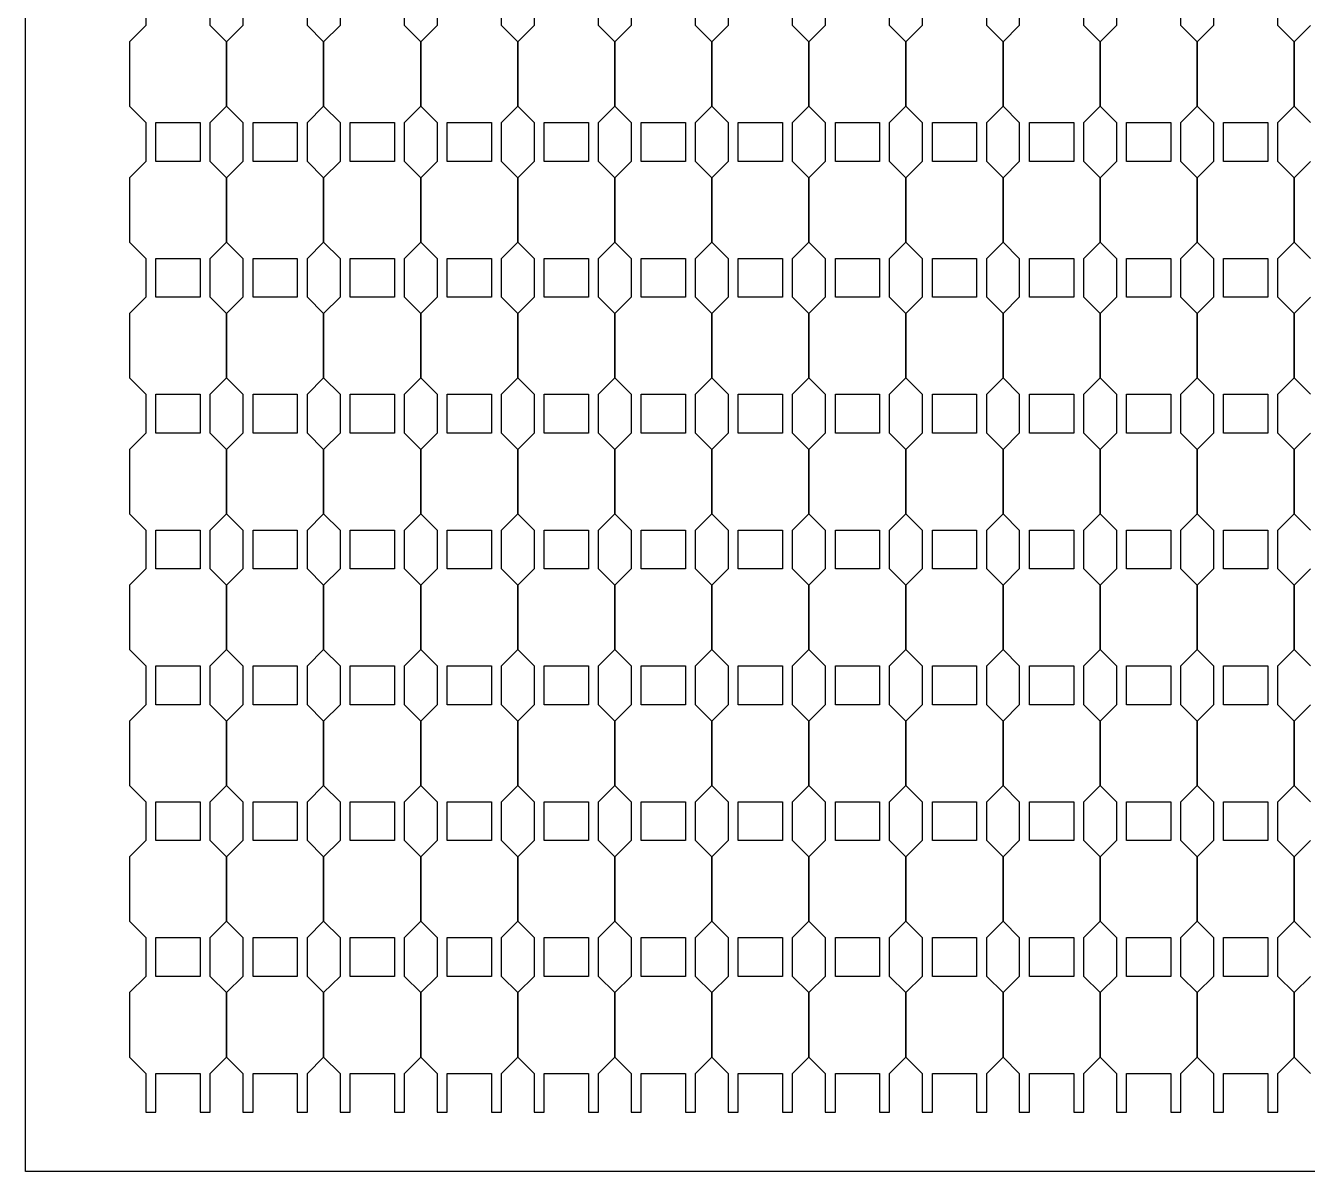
# Model space of a CAD drawing. Header units: millimetres. Extents: x 19106 to 24547, y 13072 to 17462.
# Drawn here: x 19418.9 to 19602.4, y 14601.3 to 14765.3 of the extents above; entities that cross this region are included whole.
import ezdxf

# ---------------------------------------------------------------- set-up
doc = ezdxf.new("R2010")
doc.units = ezdxf.units.MM
doc.header["$LTSCALE"] = 100
doc.header["$MEASUREMENT"] = 0
doc.layers.add('CUT', color=3, linetype='Continuous')
doc.layers.add('Default', color=7, linetype='Continuous')

msp = doc.modelspace()

# ---------------------------------------------------------------- linework, layer by layer
at = {"layer": 'CUT'}
for points in [[(19436.14, 14770.88), (19436.14, 14765.32), (19433.81, 14762.99), (19433.81, 14753.77), (19436.14, 14751.43), (19436.14, 14745.88), (19433.81, 14743.54), (19433.81, 14734.32), (19436.14, 14731.99), (19436.14, 14726.43), (19433.81, 14724.1), (19433.81, 14714.88), (19436.14, 14712.54), (19436.14, 14706.99), (19433.81, 14704.65), (19433.81, 14695.43), (19436.14, 14693.1), (19436.14, 14687.54), (19433.81, 14685.21), (19433.81, 14675.99), (19436.14, 14673.65), (19436.14, 14668.1), (19433.81, 14665.77), (19433.81, 14656.54), (19436.14, 14654.21), (19436.14, 14648.65), (19433.81, 14646.32), (19433.81, 14637.1), (19436.14, 14634.77), (19436.14, 14629.21), (19433.81, 14626.88), (19433.81, 14617.65), (19436.14, 14615.32), (19436.14, 14609.77), (19437.58, 14609.77), (19437.58, 14615.32), (19443.92, 14615.32), (19443.92, 14609.77), (19445.36, 14609.77), (19445.36, 14615.32), (19447.7, 14617.65), (19447.7, 14626.88), (19445.36, 14629.21), (19445.36, 14634.77), (19447.7, 14637.1), (19447.7, 14646.32), (19445.36, 14648.65)], [(19445.36, 14648.65), (19445.36, 14654.21), (19447.7, 14656.54), (19447.7, 14665.77), (19445.36, 14668.1), (19445.36, 14673.65), (19447.7, 14675.99), (19447.7, 14685.21), (19445.36, 14687.54), (19445.36, 14693.1), (19447.7, 14695.43), (19447.7, 14704.65), (19445.36, 14706.99), (19445.36, 14712.54), (19447.7, 14714.88), (19447.7, 14724.1), (19445.36, 14726.43), (19445.36, 14731.99), (19447.7, 14734.32), (19447.7, 14743.54), (19445.36, 14745.88), (19445.36, 14751.43), (19447.7, 14753.77), (19447.7, 14762.99), (19445.36, 14765.32), (19445.36, 14770.88)], [(19450.03, 14770.88), (19450.03, 14765.32), (19447.7, 14762.99), (19447.7, 14753.77), (19450.03, 14751.43), (19450.03, 14745.88), (19447.7, 14743.54), (19447.7, 14734.32), (19450.03, 14731.99), (19450.03, 14726.43), (19447.7, 14724.1), (19447.7, 14714.88), (19450.03, 14712.54), (19450.03, 14706.99), (19447.7, 14704.65), (19447.7, 14695.43), (19450.03, 14693.1), (19450.03, 14687.54), (19447.7, 14685.21), (19447.7, 14675.99), (19450.03, 14673.65), (19450.03, 14668.1), (19447.7, 14665.77), (19447.7, 14656.54), (19450.03, 14654.21), (19450.03, 14648.65), (19447.7, 14646.32), (19447.7, 14637.1), (19450.03, 14634.77), (19450.03, 14629.21), (19447.7, 14626.88), (19447.7, 14617.65), (19450.03, 14615.32), (19450.03, 14609.77), (19451.47, 14609.77), (19451.47, 14615.32), (19457.81, 14615.32), (19457.81, 14609.77), (19459.25, 14609.77), (19459.25, 14615.32), (19461.58, 14617.65), (19461.58, 14626.88), (19459.25, 14629.21), (19459.25, 14634.77), (19461.58, 14637.1), (19461.58, 14646.32), (19459.25, 14648.65)], [(19459.25, 14648.65), (19459.25, 14654.21), (19461.58, 14656.54), (19461.58, 14665.77), (19459.25, 14668.1), (19459.25, 14673.65), (19461.58, 14675.99), (19461.58, 14685.21), (19459.25, 14687.54), (19459.25, 14693.1), (19461.58, 14695.43), (19461.58, 14704.65), (19459.25, 14706.99), (19459.25, 14712.54), (19461.58, 14714.88), (19461.58, 14724.1), (19459.25, 14726.43), (19459.25, 14731.99), (19461.58, 14734.32), (19461.58, 14743.54), (19459.25, 14745.88), (19459.25, 14751.43), (19461.58, 14753.77), (19461.58, 14762.99), (19459.25, 14765.32), (19459.25, 14770.88)], [(19463.92, 14770.88), (19463.92, 14765.32), (19461.58, 14762.99), (19461.58, 14753.77), (19463.92, 14751.43), (19463.92, 14745.88), (19461.58, 14743.54), (19461.58, 14734.32), (19463.92, 14731.99), (19463.92, 14726.43), (19461.58, 14724.1), (19461.58, 14714.88), (19463.92, 14712.54), (19463.92, 14706.99), (19461.58, 14704.65), (19461.58, 14695.43), (19463.92, 14693.1), (19463.92, 14687.54), (19461.58, 14685.21), (19461.58, 14675.99), (19463.92, 14673.65), (19463.92, 14668.1), (19461.58, 14665.77), (19461.58, 14656.54), (19463.92, 14654.21), (19463.92, 14648.65), (19461.58, 14646.32), (19461.58, 14637.1), (19463.92, 14634.77), (19463.92, 14629.21), (19461.58, 14626.88), (19461.58, 14617.65), (19463.92, 14615.32), (19463.92, 14609.77), (19465.36, 14609.77), (19465.36, 14615.32), (19471.7, 14615.32), (19471.7, 14609.77), (19473.14, 14609.77), (19473.14, 14615.32), (19475.47, 14617.65), (19475.47, 14626.88), (19473.14, 14629.21), (19473.14, 14634.77), (19475.47, 14637.1), (19475.47, 14646.32), (19473.14, 14648.65)], [(19473.14, 14648.65), (19473.14, 14654.21), (19475.47, 14656.54), (19475.47, 14665.77), (19473.14, 14668.1), (19473.14, 14673.65), (19475.47, 14675.99), (19475.47, 14685.21), (19473.14, 14687.54), (19473.14, 14693.1), (19475.47, 14695.43), (19475.47, 14704.65), (19473.14, 14706.99), (19473.14, 14712.54), (19475.47, 14714.88), (19475.47, 14724.1), (19473.14, 14726.43), (19473.14, 14731.99), (19475.47, 14734.32), (19475.47, 14743.54), (19473.14, 14745.88), (19473.14, 14751.43), (19475.47, 14753.77), (19475.47, 14762.99), (19473.14, 14765.32), (19473.14, 14770.88)], [(19477.81, 14770.88), (19477.81, 14765.32), (19475.47, 14762.99), (19475.47, 14753.77), (19477.81, 14751.43), (19477.81, 14745.88), (19475.47, 14743.54), (19475.47, 14734.32), (19477.81, 14731.99), (19477.81, 14726.43), (19475.47, 14724.1), (19475.47, 14714.88), (19477.81, 14712.54), (19477.81, 14706.99), (19475.47, 14704.65), (19475.47, 14695.43), (19477.81, 14693.1), (19477.81, 14687.54), (19475.47, 14685.21), (19475.47, 14675.99), (19477.81, 14673.65), (19477.81, 14668.1), (19475.47, 14665.77), (19475.47, 14656.54), (19477.81, 14654.21), (19477.81, 14648.65), (19475.47, 14646.32), (19475.47, 14637.1), (19477.81, 14634.77), (19477.81, 14629.21), (19475.47, 14626.88), (19475.47, 14617.65), (19477.81, 14615.32), (19477.81, 14609.77), (19479.25, 14609.77), (19479.25, 14615.32), (19485.58, 14615.32), (19485.58, 14609.77), (19487.03, 14609.77), (19487.03, 14615.32), (19489.36, 14617.65), (19489.36, 14626.88), (19487.03, 14629.21), (19487.03, 14634.77), (19489.36, 14637.1), (19489.36, 14646.32), (19487.03, 14648.65)], [(19487.03, 14648.65), (19487.03, 14654.21), (19489.36, 14656.54), (19489.36, 14665.77), (19487.03, 14668.1), (19487.03, 14673.65), (19489.36, 14675.99), (19489.36, 14685.21), (19487.03, 14687.54), (19487.03, 14693.1), (19489.36, 14695.43), (19489.36, 14704.65), (19487.03, 14706.99), (19487.03, 14712.54), (19489.36, 14714.88), (19489.36, 14724.1), (19487.03, 14726.43), (19487.03, 14731.99), (19489.36, 14734.32), (19489.36, 14743.54), (19487.03, 14745.88), (19487.03, 14751.43), (19489.36, 14753.77), (19489.36, 14762.99), (19487.03, 14765.32), (19487.03, 14770.88)], [(19491.7, 14770.88), (19491.7, 14765.32), (19489.36, 14762.99), (19489.36, 14753.77), (19491.7, 14751.43), (19491.7, 14745.88), (19489.36, 14743.54), (19489.36, 14734.32), (19491.7, 14731.99), (19491.7, 14726.43), (19489.36, 14724.1), (19489.36, 14714.88), (19491.7, 14712.54), (19491.7, 14706.99), (19489.36, 14704.65), (19489.36, 14695.43), (19491.7, 14693.1), (19491.7, 14687.54), (19489.36, 14685.21), (19489.36, 14675.99), (19491.7, 14673.65), (19491.7, 14668.1), (19489.36, 14665.77), (19489.36, 14656.54), (19491.7, 14654.21), (19491.7, 14648.65), (19489.36, 14646.32), (19489.36, 14637.1), (19491.7, 14634.77), (19491.7, 14629.21), (19489.36, 14626.88), (19489.36, 14617.65), (19491.7, 14615.32), (19491.7, 14609.77), (19493.14, 14609.77), (19493.14, 14615.32), (19499.47, 14615.32), (19499.47, 14609.77), (19500.92, 14609.77), (19500.92, 14615.32), (19503.25, 14617.65), (19503.25, 14626.88), (19500.92, 14629.21), (19500.92, 14634.77), (19503.25, 14637.1), (19503.25, 14646.32), (19500.92, 14648.65)], [(19500.92, 14648.65), (19500.92, 14654.21), (19503.25, 14656.54), (19503.25, 14665.77), (19500.92, 14668.1), (19500.92, 14673.65), (19503.25, 14675.99), (19503.25, 14685.21), (19500.92, 14687.54), (19500.92, 14693.1), (19503.25, 14695.43), (19503.25, 14704.65), (19500.92, 14706.99), (19500.92, 14712.54), (19503.25, 14714.88), (19503.25, 14724.1), (19500.92, 14726.43), (19500.92, 14731.99), (19503.25, 14734.32), (19503.25, 14743.54), (19500.92, 14745.88), (19500.92, 14751.43), (19503.25, 14753.77), (19503.25, 14762.99), (19500.92, 14765.32), (19500.92, 14770.88)], [(19505.58, 14770.88), (19505.58, 14765.32), (19503.25, 14762.99), (19503.25, 14753.77), (19505.58, 14751.43), (19505.58, 14745.88), (19503.25, 14743.54), (19503.25, 14734.32), (19505.58, 14731.99), (19505.58, 14726.43), (19503.25, 14724.1), (19503.25, 14714.88), (19505.58, 14712.54), (19505.58, 14706.99), (19503.25, 14704.65), (19503.25, 14695.43), (19505.58, 14693.1), (19505.58, 14687.54), (19503.25, 14685.21), (19503.25, 14675.99), (19505.58, 14673.65), (19505.58, 14668.1), (19503.25, 14665.77), (19503.25, 14656.54), (19505.58, 14654.21), (19505.58, 14648.65), (19503.25, 14646.32), (19503.25, 14637.1), (19505.58, 14634.77), (19505.58, 14629.21), (19503.25, 14626.88), (19503.25, 14617.65), (19505.58, 14615.32), (19505.58, 14609.77), (19507.03, 14609.77), (19507.03, 14615.32), (19513.36, 14615.32), (19513.36, 14609.77), (19514.81, 14609.77), (19514.81, 14615.32), (19517.14, 14617.65), (19517.14, 14626.88), (19514.81, 14629.21), (19514.81, 14634.77), (19517.14, 14637.1), (19517.14, 14646.32), (19514.81, 14648.65)], [(19514.81, 14648.65), (19514.81, 14654.21), (19517.14, 14656.54), (19517.14, 14665.77), (19514.81, 14668.1), (19514.81, 14673.65), (19517.14, 14675.99), (19517.14, 14685.21), (19514.81, 14687.54), (19514.81, 14693.1), (19517.14, 14695.43), (19517.14, 14704.65), (19514.81, 14706.99), (19514.81, 14712.54), (19517.14, 14714.88), (19517.14, 14724.1), (19514.81, 14726.43), (19514.81, 14731.99), (19517.14, 14734.32), (19517.14, 14743.54), (19514.81, 14745.88), (19514.81, 14751.43), (19517.14, 14753.77), (19517.14, 14762.99), (19514.81, 14765.32), (19514.81, 14770.88)], [(19519.47, 14770.88), (19519.47, 14765.32), (19517.14, 14762.99), (19517.14, 14753.77), (19519.47, 14751.43), (19519.47, 14745.88), (19517.14, 14743.54), (19517.14, 14734.32), (19519.47, 14731.99), (19519.47, 14726.43), (19517.14, 14724.1), (19517.14, 14714.88), (19519.47, 14712.54), (19519.47, 14706.99), (19517.14, 14704.65), (19517.14, 14695.43), (19519.47, 14693.1), (19519.47, 14687.54), (19517.14, 14685.21), (19517.14, 14675.99), (19519.47, 14673.65), (19519.47, 14668.1), (19517.14, 14665.77), (19517.14, 14656.54), (19519.47, 14654.21), (19519.47, 14648.65), (19517.14, 14646.32), (19517.14, 14637.1), (19519.47, 14634.77), (19519.47, 14629.21), (19517.14, 14626.88), (19517.14, 14617.65), (19519.47, 14615.32), (19519.47, 14609.77), (19520.92, 14609.77), (19520.92, 14615.32), (19527.25, 14615.32), (19527.25, 14609.77), (19528.7, 14609.77), (19528.7, 14615.32), (19531.03, 14617.65), (19531.03, 14626.88), (19528.7, 14629.21), (19528.7, 14634.77), (19531.03, 14637.1), (19531.03, 14646.32), (19528.7, 14648.65)], [(19528.7, 14648.65), (19528.7, 14654.21), (19531.03, 14656.54), (19531.03, 14665.77), (19528.7, 14668.1), (19528.7, 14673.65), (19531.03, 14675.99), (19531.03, 14685.21), (19528.7, 14687.54), (19528.7, 14693.1), (19531.03, 14695.43), (19531.03, 14704.65), (19528.7, 14706.99), (19528.7, 14712.54), (19531.03, 14714.88), (19531.03, 14724.1), (19528.7, 14726.43), (19528.7, 14731.99), (19531.03, 14734.32), (19531.03, 14743.54), (19528.7, 14745.88), (19528.7, 14751.43), (19531.03, 14753.77), (19531.03, 14762.99), (19528.7, 14765.32), (19528.7, 14770.88)], [(19533.36, 14770.88), (19533.36, 14765.32), (19531.03, 14762.99), (19531.03, 14753.77), (19533.36, 14751.43), (19533.36, 14745.88), (19531.03, 14743.54), (19531.03, 14734.32), (19533.36, 14731.99), (19533.36, 14726.43), (19531.03, 14724.1), (19531.03, 14714.88), (19533.36, 14712.54), (19533.36, 14706.99), (19531.03, 14704.65), (19531.03, 14695.43), (19533.36, 14693.1), (19533.36, 14687.54), (19531.03, 14685.21), (19531.03, 14675.99), (19533.36, 14673.65), (19533.36, 14668.1), (19531.03, 14665.77), (19531.03, 14656.54), (19533.36, 14654.21), (19533.36, 14648.65), (19531.03, 14646.32), (19531.03, 14637.1), (19533.36, 14634.77), (19533.36, 14629.21), (19531.03, 14626.88), (19531.03, 14617.65), (19533.36, 14615.32), (19533.36, 14609.77), (19534.81, 14609.77), (19534.81, 14615.32), (19541.14, 14615.32), (19541.14, 14609.77), (19542.58, 14609.77), (19542.58, 14615.32), (19544.92, 14617.65), (19544.92, 14626.88), (19542.58, 14629.21), (19542.58, 14634.77), (19544.92, 14637.1), (19544.92, 14646.32), (19542.58, 14648.65)], [(19542.58, 14648.65), (19542.58, 14654.21), (19544.92, 14656.54), (19544.92, 14665.77), (19542.58, 14668.1), (19542.58, 14673.65), (19544.92, 14675.99), (19544.92, 14685.21), (19542.58, 14687.54), (19542.58, 14693.1), (19544.92, 14695.43), (19544.92, 14704.65), (19542.58, 14706.99), (19542.58, 14712.54), (19544.92, 14714.88), (19544.92, 14724.1), (19542.58, 14726.43), (19542.58, 14731.99), (19544.92, 14734.32), (19544.92, 14743.54), (19542.58, 14745.88), (19542.58, 14751.43), (19544.92, 14753.77), (19544.92, 14762.99), (19542.58, 14765.32), (19542.58, 14770.88)], [(19547.25, 14770.88), (19547.25, 14765.32), (19544.92, 14762.99), (19544.92, 14753.77), (19547.25, 14751.43), (19547.25, 14745.88), (19544.92, 14743.54), (19544.92, 14734.32), (19547.25, 14731.99), (19547.25, 14726.43), (19544.92, 14724.1), (19544.92, 14714.88), (19547.25, 14712.54), (19547.25, 14706.99), (19544.92, 14704.65), (19544.92, 14695.43), (19547.25, 14693.1), (19547.25, 14687.54), (19544.92, 14685.21), (19544.92, 14675.99), (19547.25, 14673.65), (19547.25, 14668.1), (19544.92, 14665.77), (19544.92, 14656.54), (19547.25, 14654.21), (19547.25, 14648.65), (19544.92, 14646.32), (19544.92, 14637.1), (19547.25, 14634.77), (19547.25, 14629.21), (19544.92, 14626.88), (19544.92, 14617.65), (19547.25, 14615.32), (19547.25, 14609.77), (19548.7, 14609.77), (19548.7, 14615.32), (19555.03, 14615.32), (19555.03, 14609.77), (19556.47, 14609.77), (19556.47, 14615.32), (19558.81, 14617.65), (19558.81, 14626.88), (19556.47, 14629.21), (19556.47, 14634.77), (19558.81, 14637.1), (19558.81, 14646.32), (19556.47, 14648.65)], [(19556.47, 14648.65), (19556.47, 14654.21), (19558.81, 14656.54), (19558.81, 14665.77), (19556.47, 14668.1), (19556.47, 14673.65), (19558.81, 14675.99), (19558.81, 14685.21), (19556.47, 14687.54), (19556.47, 14693.1), (19558.81, 14695.43), (19558.81, 14704.65), (19556.47, 14706.99), (19556.47, 14712.54), (19558.81, 14714.88), (19558.81, 14724.1), (19556.47, 14726.43), (19556.47, 14731.99), (19558.81, 14734.32), (19558.81, 14743.54), (19556.47, 14745.88), (19556.47, 14751.43), (19558.81, 14753.77), (19558.81, 14762.99), (19556.47, 14765.32), (19556.47, 14770.88)], [(19561.14, 14770.88), (19561.14, 14765.32), (19558.81, 14762.99), (19558.81, 14753.77), (19561.14, 14751.43), (19561.14, 14745.88), (19558.81, 14743.54), (19558.81, 14734.32), (19561.14, 14731.99), (19561.14, 14726.43), (19558.81, 14724.1), (19558.81, 14714.88), (19561.14, 14712.54), (19561.14, 14706.99), (19558.81, 14704.65), (19558.81, 14695.43), (19561.14, 14693.1), (19561.14, 14687.54), (19558.81, 14685.21), (19558.81, 14675.99), (19561.14, 14673.65), (19561.14, 14668.1), (19558.81, 14665.77), (19558.81, 14656.54), (19561.14, 14654.21), (19561.14, 14648.65), (19558.81, 14646.32), (19558.81, 14637.1), (19561.14, 14634.77), (19561.14, 14629.21), (19558.81, 14626.88), (19558.81, 14617.65), (19561.14, 14615.32), (19561.14, 14609.77), (19562.58, 14609.77), (19562.58, 14615.32), (19568.92, 14615.32), (19568.92, 14609.77), (19570.36, 14609.77), (19570.36, 14615.32), (19572.7, 14617.65), (19572.7, 14626.88), (19570.36, 14629.21), (19570.36, 14634.77), (19572.7, 14637.1), (19572.7, 14646.32), (19570.36, 14648.65)], [(19570.36, 14648.65), (19570.36, 14654.21), (19572.7, 14656.54), (19572.7, 14665.77), (19570.36, 14668.1), (19570.36, 14673.65), (19572.7, 14675.99), (19572.7, 14685.21), (19570.36, 14687.54), (19570.36, 14693.1), (19572.7, 14695.43), (19572.7, 14704.65), (19570.36, 14706.99), (19570.36, 14712.54), (19572.7, 14714.88), (19572.7, 14724.1), (19570.36, 14726.43), (19570.36, 14731.99), (19572.7, 14734.32), (19572.7, 14743.54), (19570.36, 14745.88), (19570.36, 14751.43), (19572.7, 14753.77), (19572.7, 14762.99), (19570.36, 14765.32), (19570.36, 14770.88)], [(19575.03, 14770.88), (19575.03, 14765.32), (19572.7, 14762.99), (19572.7, 14753.77), (19575.03, 14751.43), (19575.03, 14745.88), (19572.7, 14743.54), (19572.7, 14734.32), (19575.03, 14731.99), (19575.03, 14726.43), (19572.7, 14724.1), (19572.7, 14714.88), (19575.03, 14712.54), (19575.03, 14706.99), (19572.7, 14704.65), (19572.7, 14695.43), (19575.03, 14693.1), (19575.03, 14687.54), (19572.7, 14685.21), (19572.7, 14675.99), (19575.03, 14673.65), (19575.03, 14668.1), (19572.7, 14665.77), (19572.7, 14656.54), (19575.03, 14654.21), (19575.03, 14648.65), (19572.7, 14646.32), (19572.7, 14637.1), (19575.03, 14634.77), (19575.03, 14629.21), (19572.7, 14626.88), (19572.7, 14617.65), (19575.03, 14615.32), (19575.03, 14609.77), (19576.47, 14609.77), (19576.47, 14615.32), (19582.81, 14615.32), (19582.81, 14609.77), (19584.25, 14609.77), (19584.25, 14615.32), (19586.58, 14617.65), (19586.58, 14626.88), (19584.25, 14629.21), (19584.25, 14634.77), (19586.58, 14637.1), (19586.58, 14646.32), (19584.25, 14648.65)], [(19584.25, 14648.65), (19584.25, 14654.21), (19586.58, 14656.54), (19586.58, 14665.77), (19584.25, 14668.1), (19584.25, 14673.65), (19586.58, 14675.99), (19586.58, 14685.21), (19584.25, 14687.54), (19584.25, 14693.1), (19586.58, 14695.43), (19586.58, 14704.65), (19584.25, 14706.99), (19584.25, 14712.54), (19586.58, 14714.88), (19586.58, 14724.1), (19584.25, 14726.43), (19584.25, 14731.99), (19586.58, 14734.32), (19586.58, 14743.54), (19584.25, 14745.88), (19584.25, 14751.43), (19586.58, 14753.77), (19586.58, 14762.99), (19584.25, 14765.32), (19584.25, 14770.88)], [(19588.92, 14770.88), (19588.92, 14765.32), (19586.58, 14762.99), (19586.58, 14753.77), (19588.92, 14751.43), (19588.92, 14745.88), (19586.58, 14743.54), (19586.58, 14734.32), (19588.92, 14731.99), (19588.92, 14726.43), (19586.58, 14724.1), (19586.58, 14714.88), (19588.92, 14712.54), (19588.92, 14706.99), (19586.58, 14704.65), (19586.58, 14695.43), (19588.92, 14693.1), (19588.92, 14687.54), (19586.58, 14685.21), (19586.58, 14675.99), (19588.92, 14673.65), (19588.92, 14668.1), (19586.58, 14665.77), (19586.58, 14656.54), (19588.92, 14654.21), (19588.92, 14648.65), (19586.58, 14646.32), (19586.58, 14637.1), (19588.92, 14634.77), (19588.92, 14629.21), (19586.58, 14626.88), (19586.58, 14617.65), (19588.92, 14615.32), (19588.92, 14609.77), (19590.36, 14609.77), (19590.36, 14615.32), (19596.7, 14615.32), (19596.7, 14609.77), (19598.14, 14609.77), (19598.14, 14615.32), (19600.47, 14617.65), (19600.47, 14626.88), (19598.14, 14629.21), (19598.14, 14634.77), (19600.47, 14637.1), (19600.47, 14646.32), (19598.14, 14648.65)], [(19598.14, 14648.65), (19598.14, 14654.21), (19600.47, 14656.54), (19600.47, 14665.77), (19598.14, 14668.1), (19598.14, 14673.65), (19600.47, 14675.99), (19600.47, 14685.21), (19598.14, 14687.54), (19598.14, 14693.1), (19600.47, 14695.43), (19600.47, 14704.65), (19598.14, 14706.99), (19598.14, 14712.54), (19600.47, 14714.88), (19600.47, 14724.1), (19598.14, 14726.43), (19598.14, 14731.99), (19600.47, 14734.32), (19600.47, 14743.54), (19598.14, 14745.88), (19598.14, 14751.43), (19600.47, 14753.77), (19600.47, 14762.99), (19598.14, 14765.32), (19598.14, 14770.88)], [(19602.81, 14765.32), (19600.47, 14762.99), (19600.47, 14753.77), (19602.81, 14751.43)], [(19437.58, 14745.88), (19437.58, 14751.43), (19443.92, 14751.43), (19443.92, 14745.88), (19437.58, 14745.88)], [(19451.47, 14745.88), (19451.47, 14751.43), (19457.81, 14751.43), (19457.81, 14745.88), (19451.47, 14745.88)], [(19465.36, 14745.88), (19465.36, 14751.43), (19471.7, 14751.43), (19471.7, 14745.88), (19465.36, 14745.88)], [(19479.25, 14745.88), (19479.25, 14751.43), (19485.58, 14751.43), (19485.58, 14745.88), (19479.25, 14745.88)], [(19493.14, 14745.88), (19493.14, 14751.43), (19499.47, 14751.43), (19499.47, 14745.88), (19493.14, 14745.88)], [(19507.03, 14745.88), (19507.03, 14751.43), (19513.36, 14751.43), (19513.36, 14745.88), (19507.03, 14745.88)], [(19520.92, 14745.88), (19520.92, 14751.43), (19527.25, 14751.43), (19527.25, 14745.88), (19520.92, 14745.88)], [(19534.81, 14745.88), (19534.81, 14751.43), (19541.14, 14751.43), (19541.14, 14745.88), (19534.81, 14745.88)], [(19548.7, 14745.88), (19548.7, 14751.43), (19555.03, 14751.43), (19555.03, 14745.88), (19548.7, 14745.88)], [(19562.58, 14745.88), (19562.58, 14751.43), (19568.92, 14751.43), (19568.92, 14745.88), (19562.58, 14745.88)], [(19576.47, 14745.88), (19576.47, 14751.43), (19582.81, 14751.43), (19582.81, 14745.88), (19576.47, 14745.88)], [(19590.36, 14745.88), (19590.36, 14751.43), (19596.7, 14751.43), (19596.7, 14745.88), (19590.36, 14745.88)], [(19602.81, 14745.88), (19600.47, 14743.54), (19600.47, 14734.32), (19602.81, 14731.99)], [(19437.58, 14726.43), (19437.58, 14731.99), (19443.92, 14731.99), (19443.92, 14726.43), (19437.58, 14726.43)], [(19451.47, 14726.43), (19451.47, 14731.99), (19457.81, 14731.99), (19457.81, 14726.43), (19451.47, 14726.43)], [(19465.36, 14726.43), (19465.36, 14731.99), (19471.7, 14731.99), (19471.7, 14726.43), (19465.36, 14726.43)], [(19479.25, 14726.43), (19479.25, 14731.99), (19485.58, 14731.99), (19485.58, 14726.43), (19479.25, 14726.43)], [(19493.14, 14726.43), (19493.14, 14731.99), (19499.47, 14731.99), (19499.47, 14726.43), (19493.14, 14726.43)], [(19507.03, 14726.43), (19507.03, 14731.99), (19513.36, 14731.99), (19513.36, 14726.43), (19507.03, 14726.43)], [(19520.92, 14726.43), (19520.92, 14731.99), (19527.25, 14731.99), (19527.25, 14726.43), (19520.92, 14726.43)], [(19534.81, 14726.43), (19534.81, 14731.99), (19541.14, 14731.99), (19541.14, 14726.43), (19534.81, 14726.43)], [(19548.7, 14726.43), (19548.7, 14731.99), (19555.03, 14731.99), (19555.03, 14726.43), (19548.7, 14726.43)], [(19562.58, 14726.43), (19562.58, 14731.99), (19568.92, 14731.99), (19568.92, 14726.43), (19562.58, 14726.43)], [(19576.47, 14726.43), (19576.47, 14731.99), (19582.81, 14731.99), (19582.81, 14726.43), (19576.47, 14726.43)], [(19590.36, 14726.43), (19590.36, 14731.99), (19596.7, 14731.99), (19596.7, 14726.43), (19590.36, 14726.43)], [(19602.81, 14726.43), (19600.47, 14724.1), (19600.47, 14714.88), (19602.81, 14712.54)], [(19437.58, 14706.99), (19437.58, 14712.54), (19443.92, 14712.54), (19443.92, 14706.99), (19437.58, 14706.99)], [(19451.47, 14706.99), (19451.47, 14712.54), (19457.81, 14712.54), (19457.81, 14706.99), (19451.47, 14706.99)], [(19465.36, 14706.99), (19465.36, 14712.54), (19471.7, 14712.54), (19471.7, 14706.99), (19465.36, 14706.99)], [(19479.25, 14706.99), (19479.25, 14712.54), (19485.58, 14712.54), (19485.58, 14706.99), (19479.25, 14706.99)], [(19493.14, 14706.99), (19493.14, 14712.54), (19499.47, 14712.54), (19499.47, 14706.99), (19493.14, 14706.99)], [(19507.03, 14706.99), (19507.03, 14712.54), (19513.36, 14712.54), (19513.36, 14706.99), (19507.03, 14706.99)], [(19520.92, 14706.99), (19520.92, 14712.54), (19527.25, 14712.54), (19527.25, 14706.99), (19520.92, 14706.99)], [(19534.81, 14706.99), (19534.81, 14712.54), (19541.14, 14712.54), (19541.14, 14706.99), (19534.81, 14706.99)], [(19548.7, 14706.99), (19548.7, 14712.54), (19555.03, 14712.54), (19555.03, 14706.99), (19548.7, 14706.99)], [(19562.58, 14706.99), (19562.58, 14712.54), (19568.92, 14712.54), (19568.92, 14706.99), (19562.58, 14706.99)], [(19576.47, 14706.99), (19576.47, 14712.54), (19582.81, 14712.54), (19582.81, 14706.99), (19576.47, 14706.99)], [(19590.36, 14706.99), (19590.36, 14712.54), (19596.7, 14712.54), (19596.7, 14706.99), (19590.36, 14706.99)], [(19602.81, 14706.99), (19600.47, 14704.65), (19600.47, 14695.43), (19602.81, 14693.1)], [(19437.58, 14687.54), (19437.58, 14693.1), (19443.92, 14693.1), (19443.92, 14687.54), (19437.58, 14687.54)], [(19451.47, 14687.54), (19451.47, 14693.1), (19457.81, 14693.1), (19457.81, 14687.54), (19451.47, 14687.54)], [(19465.36, 14687.54), (19465.36, 14693.1), (19471.7, 14693.1), (19471.7, 14687.54), (19465.36, 14687.54)], [(19479.25, 14687.54), (19479.25, 14693.1), (19485.58, 14693.1), (19485.58, 14687.54), (19479.25, 14687.54)], [(19493.14, 14687.54), (19493.14, 14693.1), (19499.47, 14693.1), (19499.47, 14687.54), (19493.14, 14687.54)], [(19507.03, 14687.54), (19507.03, 14693.1), (19513.36, 14693.1), (19513.36, 14687.54), (19507.03, 14687.54)], [(19520.92, 14687.54), (19520.92, 14693.1), (19527.25, 14693.1), (19527.25, 14687.54), (19520.92, 14687.54)], [(19534.81, 14687.54), (19534.81, 14693.1), (19541.14, 14693.1), (19541.14, 14687.54), (19534.81, 14687.54)], [(19548.7, 14687.54), (19548.7, 14693.1), (19555.03, 14693.1), (19555.03, 14687.54), (19548.7, 14687.54)], [(19562.58, 14687.54), (19562.58, 14693.1), (19568.92, 14693.1), (19568.92, 14687.54), (19562.58, 14687.54)], [(19576.47, 14687.54), (19576.47, 14693.1), (19582.81, 14693.1), (19582.81, 14687.54), (19576.47, 14687.54)], [(19590.36, 14687.54), (19590.36, 14693.1), (19596.7, 14693.1), (19596.7, 14687.54), (19590.36, 14687.54)], [(19602.81, 14687.54), (19600.47, 14685.21), (19600.47, 14675.99), (19602.81, 14673.65)], [(19437.58, 14668.1), (19437.58, 14673.65), (19443.92, 14673.65), (19443.92, 14668.1), (19437.58, 14668.1)], [(19451.47, 14668.1), (19451.47, 14673.65), (19457.81, 14673.65), (19457.81, 14668.1), (19451.47, 14668.1)], [(19465.36, 14668.1), (19465.36, 14673.65), (19471.7, 14673.65), (19471.7, 14668.1), (19465.36, 14668.1)], [(19479.25, 14668.1), (19479.25, 14673.65), (19485.58, 14673.65), (19485.58, 14668.1), (19479.25, 14668.1)], [(19493.14, 14668.1), (19493.14, 14673.65), (19499.47, 14673.65), (19499.47, 14668.1), (19493.14, 14668.1)], [(19507.03, 14668.1), (19507.03, 14673.65), (19513.36, 14673.65), (19513.36, 14668.1), (19507.03, 14668.1)], [(19520.92, 14668.1), (19520.92, 14673.65), (19527.25, 14673.65), (19527.25, 14668.1), (19520.92, 14668.1)], [(19534.81, 14668.1), (19534.81, 14673.65), (19541.14, 14673.65), (19541.14, 14668.1), (19534.81, 14668.1)], [(19548.7, 14668.1), (19548.7, 14673.65), (19555.03, 14673.65), (19555.03, 14668.1), (19548.7, 14668.1)], [(19562.58, 14668.1), (19562.58, 14673.65), (19568.92, 14673.65), (19568.92, 14668.1), (19562.58, 14668.1)], [(19576.47, 14668.1), (19576.47, 14673.65), (19582.81, 14673.65), (19582.81, 14668.1), (19576.47, 14668.1)], [(19590.36, 14668.1), (19590.36, 14673.65), (19596.7, 14673.65), (19596.7, 14668.1), (19590.36, 14668.1)], [(19602.81, 14668.1), (19600.47, 14665.77), (19600.47, 14656.54), (19602.81, 14654.21)], [(19437.58, 14648.65), (19437.58, 14654.21), (19443.92, 14654.21), (19443.92, 14648.65), (19437.58, 14648.65)], [(19451.47, 14648.65), (19451.47, 14654.21), (19457.81, 14654.21), (19457.81, 14648.65), (19451.47, 14648.65)], [(19465.36, 14648.65), (19465.36, 14654.21), (19471.7, 14654.21), (19471.7, 14648.65), (19465.36, 14648.65)], [(19479.25, 14648.65), (19479.25, 14654.21), (19485.58, 14654.21), (19485.58, 14648.65), (19479.25, 14648.65)], [(19493.14, 14648.65), (19493.14, 14654.21), (19499.47, 14654.21), (19499.47, 14648.65), (19493.14, 14648.65)], [(19507.03, 14648.65), (19507.03, 14654.21), (19513.36, 14654.21), (19513.36, 14648.65), (19507.03, 14648.65)], [(19520.92, 14648.65), (19520.92, 14654.21), (19527.25, 14654.21), (19527.25, 14648.65), (19520.92, 14648.65)], [(19534.81, 14648.65), (19534.81, 14654.21), (19541.14, 14654.21), (19541.14, 14648.65), (19534.81, 14648.65)], [(19548.7, 14648.65), (19548.7, 14654.21), (19555.03, 14654.21), (19555.03, 14648.65), (19548.7, 14648.65)], [(19562.58, 14648.65), (19562.58, 14654.21), (19568.92, 14654.21), (19568.92, 14648.65), (19562.58, 14648.65)], [(19576.47, 14648.65), (19576.47, 14654.21), (19582.81, 14654.21), (19582.81, 14648.65), (19576.47, 14648.65)], [(19590.36, 14648.65), (19590.36, 14654.21), (19596.7, 14654.21), (19596.7, 14648.65), (19590.36, 14648.65)], [(19602.81, 14648.65), (19600.47, 14646.32), (19600.47, 14637.1), (19602.81, 14634.77)], [(19437.58, 14629.21), (19437.58, 14634.77), (19443.92, 14634.77), (19443.92, 14629.21), (19437.58, 14629.21)], [(19451.47, 14629.21), (19451.47, 14634.77), (19457.81, 14634.77), (19457.81, 14629.21), (19451.47, 14629.21)], [(19465.36, 14629.21), (19465.36, 14634.77), (19471.7, 14634.77), (19471.7, 14629.21), (19465.36, 14629.21)], [(19479.25, 14629.21), (19479.25, 14634.77), (19485.58, 14634.77), (19485.58, 14629.21), (19479.25, 14629.21)], [(19493.14, 14629.21), (19493.14, 14634.77), (19499.47, 14634.77), (19499.47, 14629.21), (19493.14, 14629.21)], [(19507.03, 14629.21), (19507.03, 14634.77), (19513.36, 14634.77), (19513.36, 14629.21), (19507.03, 14629.21)], [(19520.92, 14629.21), (19520.92, 14634.77), (19527.25, 14634.77), (19527.25, 14629.21), (19520.92, 14629.21)], [(19534.81, 14629.21), (19534.81, 14634.77), (19541.14, 14634.77), (19541.14, 14629.21), (19534.81, 14629.21)], [(19548.7, 14629.21), (19548.7, 14634.77), (19555.03, 14634.77), (19555.03, 14629.21), (19548.7, 14629.21)], [(19562.58, 14629.21), (19562.58, 14634.77), (19568.92, 14634.77), (19568.92, 14629.21), (19562.58, 14629.21)], [(19576.47, 14629.21), (19576.47, 14634.77), (19582.81, 14634.77), (19582.81, 14629.21), (19576.47, 14629.21)], [(19590.36, 14629.21), (19590.36, 14634.77), (19596.7, 14634.77), (19596.7, 14629.21), (19590.36, 14629.21)], [(19602.81, 14629.21), (19600.47, 14626.88), (19600.47, 14617.65), (19602.81, 14615.32)]]:
    msp.add_lwpolyline(points, dxfattribs=at)
at = {"layer": 'Default'}
msp.add_lwpolyline([(19418.93, 14601.3), (19418.93, 15051.3), (20368.93, 15051.3), (20368.93, 14601.3), (19418.93, 14601.3)], dxfattribs=at)

doc.saveas('drawing.dxf')
